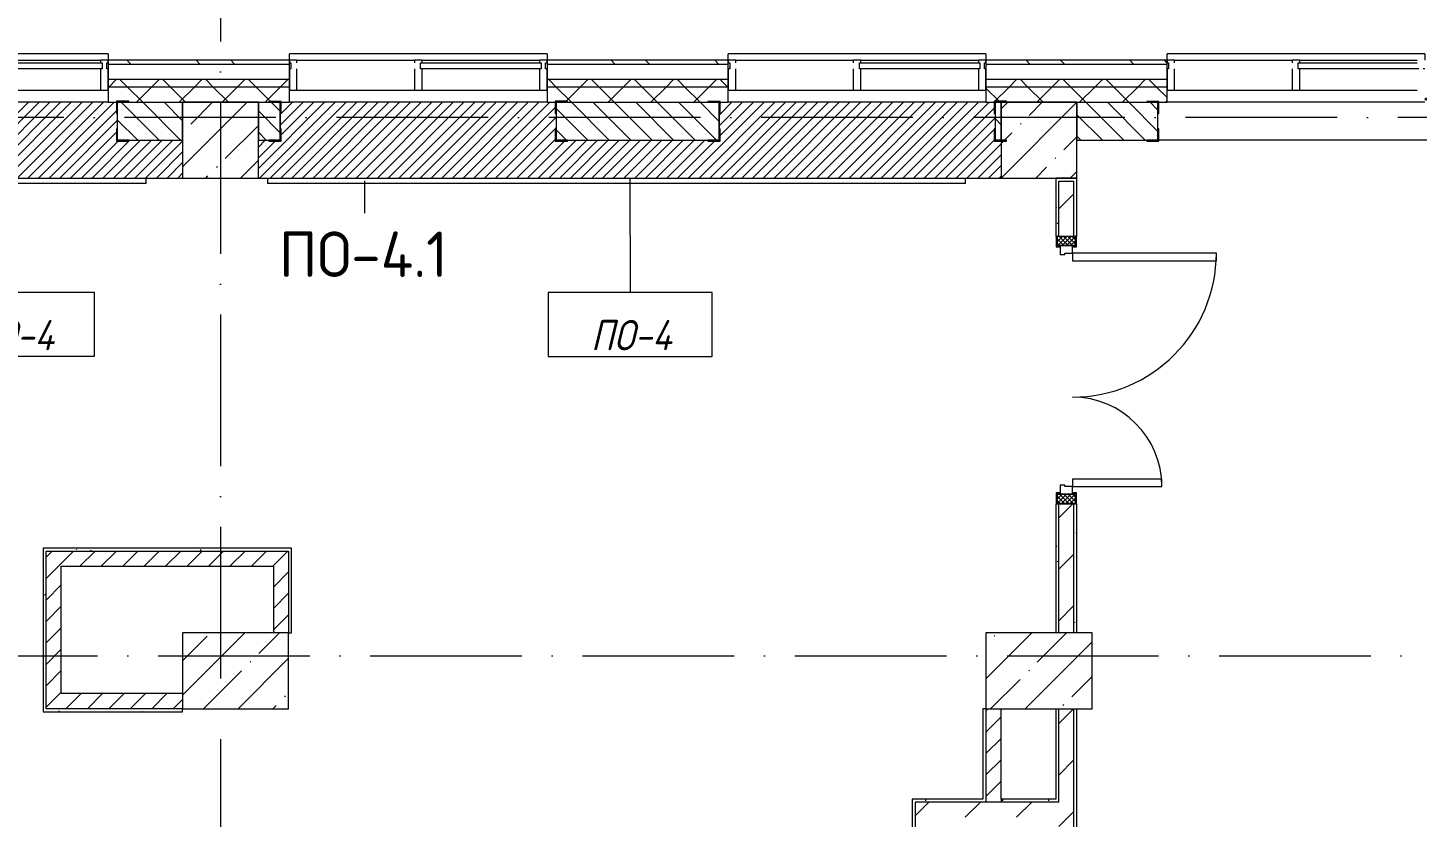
# Model space of a CAD drawing. Header units: millimetres. Extents: x -6467 to 106027, y -7090 to 195095.
# Drawn here: x 76588 to 85754, y 183580 to 188786 of the extents above; entities that cross this region are included whole.
import ezdxf

# ---------------------------------------------------------------- set-up
doc = ezdxf.new("R2010")
doc.units = ezdxf.units.MM
doc.linetypes.add('50_200_ШТРИХ_1Т_ш5_п1_п1_', pattern=[1400, 1000, -200, 0, -200])
for name, color, linetype, lineweight in [('A-DOOR', 7, 'Continuous', 9), ('A-DOOR-2', 7, 'Continuous', 5), ('A-DOOR-FRAM', 7, 'Continuous', 9), ('A-DOOR-FRAM-2', 7, 'Continuous', 5), ('A-FLOR', 7, 'Continuous', 9), ('A-FLOR-IDEN', 7, 'Continuous', 9), ('A-GLAZ', 7, 'Continuous', 5), ('A-GLAZ-CWMG', 7, 'Continuous', 9), ('A-GLAZ-CWMG-1', 7, 'Continuous', 20), ('A-WALL', 7, 'Continuous', 5), ('A-WALL-FNSH-1', 7, 'Continuous', 5), ('A-WALL-IDEN', 7, 'Continuous', 9), ('I-WALL', 7, 'Continuous', 5), ('S-COLS', 7, 'Continuous', 9), ('S-COLS-1', 7, 'Continuous', 5)]:
    doc.layers.add(name, color=color, linetype=linetype, lineweight=lineweight)
for name, color, linetype, lineweight, true_color in [('A-FLOR-PATT-1', 7, 'Continuous', 5, 0xd61c12), ('A-GENM-1', 7, 'Continuous', 9, 0xaaaaaa), ('A-GENM-2', 7, 'Continuous', 20, 0xaaaaaa), ('A-WALL-2', 7, 'Continuous', 5, 0xaaaaaa), ('I-WALL-1', 7, 'Continuous', 5, 0x787878), ('Оси-3', 7, '50_200_ШТРИХ_1Т_ш5_п1_п1_', 9, 0xaaaaaa)]:
    doc.layers.add(name, color=color, linetype=linetype, lineweight=lineweight, true_color=true_color)
doc.styles.add('GOST Common', font='', dxfattribs={"height": 300})
doc.styles.add('GOST Common_I', font='', dxfattribs={"width": 0.9, "height": 200})
doc.styles.get('GOST Common').set_extended_font_data('GOST Common')
doc.styles.get('GOST Common_I').set_extended_font_data('GOST Common', italic=True)
pattern_1 = [(45, (109.45, 102614.03), (-228.0985, 228.0985), []), (45, (337.55, 102614.03), (-228.0985, 228.0985), [403.225, -80.645, 6.706, -73.939])]
pattern_2 = [(45, (109.45, 102614.03), (-141.42136, 141.42136), []), (135, (109.45, 102614.03), (-141.42136, -141.42136), [])]
pattern_3 = [(0, (109.45, 102614.03), (406.4, 101.6), [6.706, -298.094, 6.706, -298.094, -1625.6]), (0, (109.45, 102614.03), (406.4, 101.6), [-609.6, 6.706, -602.894, 6.706, -298.094, -711.2]), (0, (109.45, 102614.03), (406.4, 101.6), [-1524, 6.706, -196.494, 6.706, -501.294]), (120, (261.85, 102664.83), (-291.18818, 301.15272), [6.706, -298.094, 6.706, -298.094, -1625.6]), (120, (261.85, 102664.83), (-291.18818, 301.15272), [-609.6, 6.706, -602.894, 6.706, -298.094, -711.2]), (120, (261.85, 102664.83), (-291.18818, 301.15272), [-1524, 6.706, -196.494, 6.706, -501.294]), (240, (312.65, 102868.03), (-115.21182, -402.75272), [6.706, -298.094, 6.706, -298.094, -1625.6]), (240, (312.65, 102868.03), (-115.21182, -402.75272), [-609.6, 6.706, -602.894, 6.706, -298.094, -711.2]), (240, (312.65, 102868.03), (-115.21182, -402.75272), [-1524, 6.706, -196.494, 6.706, -501.294])]
pattern_4 = [(45, (109.45, 102614.03), (-169.70563, 169.70563), [])]
pattern_5 = [(45, (109.45, 102614.03), (-70.71068, 70.71068), [])]

# ---------------------------------------------------------------- blocks, each defined once
blk = doc.blocks.new('110_Дверь_СКБ_2Ст_Наружная1 - СОШ_Д-07_1760_1440_х2400мм_Все учебные помещения_ читальные залы_EIW30-26087736-АИ_План этажа Радиаторы_3')
at = {"layer": 'A-DOOR-2'}
h = blk.add_hatch(dxfattribs=at)
h.set_pattern_fill('FP_132', color=256, style=0, pattern_type=2)
h.set_pattern_definition([(135, (1456.41, 134.685), (-14.14214, -14.14214), []), (225, (1456.41, 134.685), (14.14214, -14.14214), [])])
h.paths.add_polyline_path([(899.5, -60), (899.5, 60), (839.5, 60), (839.5, -60)])
at = {"layer": 'A-DOOR-FRAM-2'}
h = blk.add_hatch(dxfattribs=at)
h.set_pattern_fill('FP_133', color=256, style=0, pattern_type=2)
h.set_pattern_definition([(45, (-666.384, 134.685), (-14.1421, 14.1421), []), (135, (-666.384, 134.685), (-14.1421, -14.1421), [])])
h.paths.add_polyline_path([(-800.5, 60), (-860.5, 60), (-860.5, -60), (-800.5, -60)])
at = {"layer": 'A-DOOR'}
for p, q in [((-750.5, 990), (-750.5, 40)), ((-700.5, 990), (-750.5, 990)), ((-700.5, 40), (-700.5, 990)), ((789.5, 630), (739.5, 630)), ((739.5, 630), (739.5, 40)), ((789.5, 40), (789.5, 630)), ((-750.5, 40), (-700.5, 40)), ((739.5, 40), (789.5, 40))]:
    blk.add_line(p, q, dxfattribs=at)
at = {"layer": 'A-DOOR-2'}
for p, q in [((-792.5, 68), (-862.5, 68)), ((-862.5, 68), (-862.5, 60)), ((-862.5, 60), (-800.5, 60)), ((-800.5, 60), (-800.5, 40)), ((-800.5, 40), (-792.5, 40)), ((-792.5, 40), (-792.5, 68)), ((901.5, 68), (831.5, 68)), ((831.5, 68), (831.5, 40)), ((831.5, 40), (839.5, 40)), ((839.5, 40), (839.5, 60)), ((839.5, 60), (901.5, 60)), ((901.5, 60), (901.5, 68)), ((-862.5, -60), (-862.5, -68)), ((-800.5, -60), (-862.5, -60)), ((-862.5, -68), (-792.5, -68)), ((-792.5, -40), (-800.5, -40)), ((-800.5, -40), (-800.5, -60)), ((-792.5, -68), (-792.5, -40)), ((839.5, -40), (831.5, -40)), ((831.5, -40), (831.5, -68)), ((831.5, -68), (901.5, -68)), ((839.5, -60), (839.5, -40)), ((901.5, -60), (839.5, -60)), ((901.5, -68), (901.5, -60))]:
    blk.add_line(p, q, dxfattribs=at)
for centre, radius, start, end in [((-750.5, 40), 950, 0, 90), ((789.5, 40), 590, 90, 180)]:
    blk.add_arc(centre, radius, start, end, dxfattribs=at)
at = {"layer": 'A-DOOR-FRAM'}
for p, q in [((-800.5, 60), (-860.5, 60)), ((-860.5, 60), (-860.5, -60)), ((-800.5, -60), (-800.5, 60)), ((-750.5, 40), (-800.5, 40)), ((-800.5, 40), (-800.5, -40)), ((-750.5, -10), (-750.5, 40)), ((789.5, 40), (789.5, -10)), ((839.5, 40), (789.5, 40)), ((899.5, 60), (839.5, 60)), ((839.5, 60), (839.5, -60)), ((839.5, -40), (839.5, 40)), ((899.5, -60), (899.5, 60)), ((-860.5, -60), (-800.5, -60)), ((-800.5, -40), (-740.5, -40)), ((-740.5, -10), (-750.5, -10)), ((-740.5, -40), (-740.5, -10)), ((789.5, -10), (779.5, -10)), ((779.5, -10), (779.5, -40)), ((779.5, -40), (839.5, -40)), ((839.5, -60), (899.5, -60))]:
    blk.add_line(p, q, dxfattribs=at)
blk = doc.blocks.new('Прямоугольный импост - Импост структурный с накладкой - 180мм-22437111-АИ_План этажа Радиаторы_3')
at = {"layer": 'A-GLAZ-CWMG-1'}
for p, q in [((-50, 0), (-50, 17)), ((-50, 17), (0, 17)), ((0, 0), (-10, 0)), ((-10, 0), (-10, -40)), ((0, 17), (0, 0)), ((-50, -180), (-50, -40)), ((-10, -40), (0, -40)), ((0, -40), (0, -180)), ((0, -180), (-50, -180))]:
    blk.add_line(p, q, dxfattribs=at)
blk = doc.blocks.new('Прямоугольный импост - Импост структурный с накладкой - 180мм-22071093-АИ_План этажа Радиаторы_3')
at = {"layer": 'A-GLAZ-CWMG'}
for p, q in [((49825, 55111), (49050, 55111)), ((49825, 54931), (49050, 54931)), ((49825, 54914), (49050, 54914))]:
    blk.add_line(p, q, dxfattribs=at)
blk = doc.blocks.new('Прямоугольный импост - Импост структурный с накладкой - 180мм-V176-АИ_План этажа Радиаторы_3')
at = {"layer": 'A-GLAZ-CWMG'}
for p, q in [((6638, 55111), (5863, 55111)), ((6638, 54914), (5863, 54914))]:
    blk.add_line(p, q, dxfattribs=at)
blk = doc.blocks.new('Прямоугольный импост - Импост структурный с накладкой - 180мм-V179-АИ_План этажа Радиаторы_3')
at = {"layer": 'A-GLAZ-CWMG-1'}
for p, q in [((-25, 0), (-25, 17)), ((-25, 17), (25, 17)), ((-15, 0), (-25, 0)), ((-15, -40), (-15, 0)), ((25, 17), (25, 0)), ((-25, -180), (-25, -40)), ((-25, -40), (-15, -40)), ((25, -40), (25, -180)), ((25, -180), (-25, -180))]:
    blk.add_line(p, q, dxfattribs=at)
blk = doc.blocks.new('Прямоугольный импост - Импост структурный с накладкой - 180мм-22437157-АИ_План этажа Радиаторы_3')
at = {"layer": 'A-GLAZ-CWMG-1'}
for p, q in [((0, 17), (-50, 17)), ((-50, 17), (-50, 0)), ((-50, 0), (-40, 0)), ((-40, 0), (-40, -40)), ((-10, -40), (-10, 0)), ((-10, 0), (0, 0)), ((0, 0), (0, 17)), ((-40, -40), (-50, -40)), ((-50, -40), (-50, -180)), ((0, -40), (-10, -40)), ((0, -180), (0, -40)), ((-50, -180), (0, -180))]:
    blk.add_line(p, q, dxfattribs=at)
blk = doc.blocks.new('BSC_Колонна _Прямоугольная - 500х700-V304-АИ_План этажа Радиаторы_3')
at = {"layer": 'S-COLS-1'}
h = blk.add_hatch(dxfattribs=at)
h.set_pattern_fill('FP_238', color=256, style=0, pattern_type=2)
h.set_pattern_definition([(315, (-81930.7, 77849.65), (228.0985, 228.0985), []), (315, (-81930.7, 77621.55), (228.0985, 228.0985), [403.225, -80.645, 6.706, -73.939])])
h.paths.add_polyline_path([(-250, 350), (-250, -350), (250, -350), (250, 350)])
for p, q in [((250, 350), (-250, 350)), ((-250, 350), (-250, -350)), ((250, -350), (250, 350)), ((-250, -350), (250, -350))]:
    blk.add_line(p, q, dxfattribs=at)
blk = doc.blocks.new('BSC_Колонна _Прямоугольная - 500х700-V305-АИ_План этажа Радиаторы_3')
at = {"layer": 'S-COLS-1'}
h = blk.add_hatch(dxfattribs=at)
h.set_pattern_fill('FP_239', color=256, style=0, pattern_type=2)
h.set_pattern_definition([(315, (-81930.7, 83150), (228.0985, 228.0985), []), (315, (-81930.7, 82921.9), (228.0985, 228.0985), [403.225, -80.645, 6.706, -73.939])])
h.paths.add_polyline_path([(-250, 350), (-250, -350), (250, -350), (250, 350), (76.9, 350)])
for p, q in [((250, 350), (-250, 350)), ((-250, 350), (-250, -350)), ((250, -350), (250, 350)), ((-250, -350), (250, -350))]:
    blk.add_line(p, q, dxfattribs=at)
blk = doc.blocks.new('АР_Перемычка1 - АР_Перемычка-26087787-АИ_План этажа Радиаторы_3')
at = {"layer": 'A-GENM-1'}
blk.add_line((-350, -50), (-349, -50), dxfattribs=at)
blk = doc.blocks.new('Фахверк _газобетон торцы_592 - Фахверк _газобетон торцы_-25582701-АИ_План этажа Радиаторы_3')
at = {"layer": 'A-GENM-2'}
for p, q in [((89406, 156989.3), (89325, 156989.3)), ((89325, 156989.3), (89325, 156983.3)), ((89325, 156983.3), (89400, 156983.3)), ((89400, 156983.3), (89400, 156908.3)), ((89406, 156908.3), (89406, 156989.3)), ((89400, 156908.3), (89406, 156908.3)), ((89400, 156733.3), (89325, 156733.3)), ((89325, 156733.3), (89325, 156727.3)), ((89406, 156808.3), (89400, 156808.3)), ((89400, 156808.3), (89400, 156733.3)), ((89406, 156727.3), (89406, 156808.3)), ((89325, 156727.3), (89406, 156727.3))]:
    blk.add_line(p, q, dxfattribs=at)
blk = doc.blocks.new('Фахверк _газобетон торцы_593 - Фахверк _газобетон торцы_-25582721-АИ_План этажа Радиаторы_3')
at = {"layer": 'A-GENM-2'}
for p, q in [((89406, 11134.7), (89325, 11134.7)), ((89325, 11134.7), (89325, 11128.7)), ((89325, 11128.7), (89400, 11128.7)), ((89400, 11128.7), (89400, 11053.7)), ((89406, 11053.7), (89406, 11134.7)), ((89400, 11053.7), (89406, 11053.7)), ((89400, 10953.7), (89400, 10878.7)), ((89406, 10953.7), (89400, 10953.7)), ((89406, 10872.7), (89406, 10953.7)), ((89400, 10878.7), (89325, 10878.7)), ((89325, 10878.7), (89325, 10872.7)), ((89325, 10872.7), (89406, 10872.7))]:
    blk.add_line(p, q, dxfattribs=at)
blk = doc.blocks.new('Фахверк _газобетон торцы_594 - Фахверк _газобетон торцы_-25582741-АИ_План этажа Радиаторы_3')
at = {"layer": 'A-GENM-2'}
for p, q in [((89406, 156989.3), (89325, 156989.3)), ((89325, 156989.3), (89325, 156983.3)), ((89325, 156983.3), (89400, 156983.3)), ((89400, 156983.3), (89400, 156908.3)), ((89406, 156908.3), (89406, 156989.3)), ((89400, 156908.3), (89406, 156908.3)), ((89400, 156733.3), (89325, 156733.3)), ((89325, 156733.3), (89325, 156727.3)), ((89406, 156808.3), (89400, 156808.3)), ((89400, 156808.3), (89400, 156733.3)), ((89406, 156727.3), (89406, 156808.3)), ((89325, 156727.3), (89406, 156727.3))]:
    blk.add_line(p, q, dxfattribs=at)
blk = doc.blocks.new('Фахверк _газобетон торцы_595 - Фахверк _газобетон торцы_-25582761-АИ_План этажа Радиаторы_3')
at = {"layer": 'A-GENM-2'}
for p, q in [((89406, 11134.7), (89325, 11134.7)), ((89325, 11134.7), (89325, 11128.7)), ((89325, 11128.7), (89400, 11128.7)), ((89400, 11128.7), (89400, 11053.7)), ((89406, 11053.7), (89406, 11134.7)), ((89400, 11053.7), (89406, 11053.7)), ((89400, 10953.7), (89400, 10878.7)), ((89406, 10953.7), (89400, 10953.7)), ((89406, 10872.7), (89406, 10953.7)), ((89400, 10878.7), (89325, 10878.7)), ((89325, 10878.7), (89325, 10872.7)), ((89325, 10872.7), (89406, 10872.7))]:
    blk.add_line(p, q, dxfattribs=at)
blk = doc.blocks.new('Фахверк _газобетон торцы_597 - Фахверк _газобетон торцы_-25582801-АИ_План этажа Радиаторы_3')
at = {"layer": 'A-GENM-2'}
for p, q in [((89406, 11134.7), (89325, 11134.7)), ((89325, 11134.7), (89325, 11128.7)), ((89325, 11128.7), (89400, 11128.7)), ((89400, 11128.7), (89400, 11053.7)), ((89406, 11053.7), (89406, 11134.7)), ((89400, 11053.7), (89406, 11053.7)), ((89400, 10953.7), (89400, 10878.7)), ((89406, 10953.7), (89400, 10953.7)), ((89406, 10872.7), (89406, 10953.7)), ((89400, 10878.7), (89325, 10878.7)), ((89325, 10878.7), (89325, 10872.7)), ((89325, 10872.7), (89406, 10872.7))]:
    blk.add_line(p, q, dxfattribs=at)
blk = doc.blocks.new('Фахверк _газобетон торцы_598 - Фахверк _газобетон торцы_-25582821-АИ_План этажа Радиаторы_3')
at = {"layer": 'A-GENM-2'}
for p, q in [((89406, 156989.3), (89325, 156989.3)), ((89325, 156989.3), (89325, 156983.3)), ((89325, 156983.3), (89400, 156983.3)), ((89400, 156983.3), (89400, 156908.3)), ((89406, 156908.3), (89406, 156989.3)), ((89400, 156908.3), (89406, 156908.3)), ((89400, 156733.3), (89325, 156733.3)), ((89325, 156733.3), (89325, 156727.3)), ((89406, 156808.3), (89400, 156808.3)), ((89400, 156808.3), (89400, 156733.3)), ((89406, 156727.3), (89406, 156808.3)), ((89325, 156727.3), (89406, 156727.3))]:
    blk.add_line(p, q, dxfattribs=at)
blk = doc.blocks.new('Отлив_СКБ - Отлив витража-V317-АИ_План этажа Радиаторы_3')
at = {"layer": 'A-GLAZ'}
for p, q in [((0, 57), (0, 100)), ((1700, 100), (0, 100)), ((1700, 100), (1700, 57)), ((0, 2), (10, 2)), ((865, 2), (1660, 2)), ((1690, 2), (1700, 2)), ((1650, 0), (875, 0))]:
    blk.add_line(p, q, dxfattribs=at)
blk = doc.blocks.new('AAR_СКБ_Марка_Перекрытия_1 мм - Марка пола-27961726-АИ_План этажа Радиаторы_3')
at = {"layer": 'A-FLOR-IDEN'}
for p, q in [((2.723, 2.101), (-2.69, 2.101)), ((-2.69, 2.101), (-2.69, 0)), ((2.723, 0), (2.723, 2.101)), ((-2.69, 0), (2.723, 0))]:
    blk.add_line(p, q, dxfattribs=at)

msp = doc.modelspace()

# ---------------------------------------------------------------- hatches: boundary and pattern name
at = {"layer": 'A-FLOR-PATT-1'}
h = msp.add_hatch(dxfattribs=at)
h.set_pattern_fill('FP_342', color=256, style=0, pattern_type=2)
h.set_pattern_definition([(45, (76484.45, 188044.9), (-35.3553, 35.3553), [])])
h.paths.add_polyline_path([(77609.4, 187795.1), (77609.4, 188044.7), (77254.4, 188044.7), (77254.4, 188039.1), (77173.4, 188039.1), (77173.4, 188120.1), (77179.1, 188120.1), (77179.1, 188220.1), (77173.4, 188220.1), (77173.4, 188294.7), (75359.4, 188294.7), (75359.4, 187795.1), (77313, 187795.1)])
h = msp.add_hatch(dxfattribs=at)
h.set_pattern_fill('FP_343', color=256, style=0, pattern_type=2)
h.set_pattern_definition([(45, (80559.45, 188044.9), (-35.3553, 35.3553), [])])
h.paths.add_polyline_path([(83009.4, 187794.7), (83009.4, 188039.1), (82963.4, 188039.1), (82963.4, 188120.1), (82969.1, 188120.1), (82969.1, 188220.1), (82963.4, 188220.1), (82963.4, 188294.7), (81155.4, 188294.7), (81155.4, 188220.1), (81149.4, 188220.1), (81149.4, 188120.1), (81155.4, 188120.1), (81155.4, 188039.1), (81074.4, 188039.1), (81074.4, 188044.7), (80149.4, 188044.7), (80149.4, 188039.1), (80068.4, 188039.1), (80068.4, 188120.1), (80074.1, 188120.1), (80074.1, 188220.1), (80068.4, 188220.1), (80068.4, 188294.7), (78260.4, 188294.7), (78260.4, 188220.1), (78254.4, 188220.1), (78254.4, 188120.1), (78260.4, 188120.1), (78260.4, 188039.1), (78179.4, 188039.1), (78179.4, 188044.7), (78109.4, 188044.7), (78109.4, 187794.7), (82689, 187794.7)])
at = {"layer": 'A-WALL'}
h = msp.add_hatch(dxfattribs=at)
h.set_pattern_fill('FP_122', color=256, style=0, pattern_type=2)
h.set_pattern_definition(pattern_2)
h.paths.add_polyline_path([(101459.4, 188394.7), (101509.4, 188394.7), (101509.4, 188444.7), (94733.4, 188444.7), (94733.4, 188394.7), (100471.2, 188394.7)])
h.paths.add_polyline_path([(92200.4, 188394.7), (93883.4, 188394.7), (93883.4, 188444.7), (91594.1, 188444.7), (91594.1, 188394.7)])
h.paths.add_polyline_path([(89894.1, 188394.7), (89894.1, 188444.7), (88699.1, 188444.7), (88699.1, 188394.7), (89719.2, 188394.7)])
h.paths.add_polyline_path([(85804.1, 188394.7), (86999.1, 188394.7), (86999.1, 188444.7), (85804.1, 188444.7)])
h.paths.add_polyline_path([(83929.7, 188394.7), (84104.1, 188394.7), (84104.1, 188444.7), (82909.1, 188444.7), (82909.1, 188394.7), (83102.6, 188394.7)])
h.paths.add_polyline_path([(78314.1, 188394.7), (78314.1, 188444.7), (77119.1, 188444.7), (77119.1, 188394.7), (78140.1, 188394.7)])
h.paths.add_polyline_path([(80621.3, 188394.7), (81209.1, 188394.7), (81209.1, 188444.7), (80014.1, 188444.7), (80014.1, 188394.7)])
h.paths.add_polyline_path([(75419.1, 188394.7), (75419.1, 188444.7), (71709.4, 188444.7), (71709.4, 188394.7), (74831.8, 188394.7)])
h.paths.add_polyline_path([(69869.3, 188394.7), (70009.4, 188394.7), (70009.4, 188444.7), (68709.4, 188444.7), (68709.4, 188394.7), (69042.2, 188394.7)])
h.paths.add_polyline_path([(65709.4, 188394.7), (67009.4, 188394.7), (67009.4, 188444.7), (65709.4, 188444.7)])
h.paths.add_polyline_path([(64009.4, 188394.7), (64009.4, 188444.7), (62709.4, 188444.7), (62709.4, 188394.7), (63252.7, 188394.7)])
h.paths.add_polyline_path([(61009.4, 188394.7), (61009.4, 188444.7), (59709.4, 188444.7), (59709.4, 188394.7), (60771.5, 188394.7)])
h.paths.add_polyline_path([(56709.4, 188394.7), (58009.4, 188394.7), (58009.4, 188444.7), (56709.4, 188444.7)])
h.paths.add_polyline_path([(55009.4, 188394.7), (55009.4, 188444.7), (53709.4, 188444.7), (53709.4, 188394.7), (54154.8, 188394.7)])
h.paths.add_polyline_path([(50846.5, 188394.7), (52009.4, 188394.7), (52009.4, 188444.7), (50209.4, 188444.7), (50209.4, 188394.7), (50309.4, 188394.7)])
h = msp.add_hatch(dxfattribs=at)
h.set_pattern_fill('FP_122', color=256, style=0, pattern_type=2)
h.set_pattern_definition(pattern_2)
h.paths.add_polyline_path([(101359.4, 188294.7), (101459.4, 188294.7), (101459.4, 188394.7), (94733.4, 188394.7), (94733.4, 188294.7), (100471.2, 188294.7)])
h.paths.add_polyline_path([(93609.4, 188294.7), (93883.4, 188294.7), (93883.4, 188394.7), (91594.1, 188394.7), (91594.1, 188294.7), (93109.4, 188294.7)])
h.paths.add_polyline_path([(89894.1, 188294.7), (89894.1, 188394.7), (88699.1, 188394.7), (88699.1, 188294.7), (89719.2, 188294.7)])
h.paths.add_polyline_path([(85804.1, 188294.7), (86999.1, 188294.7), (86999.1, 188394.7), (85804.1, 188394.7)])
h.paths.add_polyline_path([(84104.1, 188294.7), (84104.1, 188394.7), (82909.1, 188394.7), (82909.1, 188294.7), (83929.7, 188294.7)])
h.paths.add_polyline_path([(81209.1, 188294.7), (81209.1, 188394.7), (80014.1, 188394.7), (80014.1, 188294.7), (80621.3, 188294.7)])
h.paths.add_polyline_path([(78314.1, 188294.7), (78314.1, 188394.7), (77119.1, 188394.7), (77119.1, 188294.7), (78140.1, 188294.7)])
h.paths.add_polyline_path([(75419.1, 188294.7), (75419.1, 188394.7), (71709.4, 188394.7), (71709.4, 188294.7), (74831.8, 188294.7)])
h.paths.add_polyline_path([(68709.4, 188294.7), (70009.4, 188294.7), (70009.4, 188394.7), (68709.4, 188394.7)])
h.paths.add_polyline_path([(65733.9, 188294.7), (67009.4, 188294.7), (67009.4, 188394.7), (65709.4, 188394.7), (65709.4, 188294.7)])
h.paths.add_polyline_path([(64009.4, 188294.7), (64009.4, 188394.7), (62709.4, 188394.7), (62709.4, 188294.7), (63252.7, 188294.7)])
h.paths.add_polyline_path([(59709.4, 188294.7), (61009.4, 188294.7), (61009.4, 188394.7), (59709.4, 188394.7)])
h.paths.add_polyline_path([(58009.4, 188294.7), (58009.4, 188394.7), (56709.4, 188394.7), (56709.4, 188294.7), (57463.1, 188294.7)])
h.paths.add_polyline_path([(55009.4, 188294.7), (55009.4, 188394.7), (53709.4, 188394.7), (53709.4, 188294.7), (54154.8, 188294.7)])
h.paths.add_polyline_path([(51109.4, 188294.7), (52009.4, 188294.7), (52009.4, 188394.7), (50309.4, 188394.7), (50309.4, 188295.1), (51109.4, 188295.1)])
at = {"layer": 'A-WALL-2'}
h = msp.add_hatch(dxfattribs=at)
h.set_pattern_fill('FP_121', color=256, style=0, pattern_type=2)
h.set_pattern_definition([(135, (109.45, 102614.03), (-342.1478, -342.1478), []), (135, (337.55, 102614.03), (-342.1478, -342.1478), [])])
h.paths.add_polyline_path([(101609.4, 188544.7), (101636.4, 188544.7), (101636.4, 188571.7), (94733.4, 188571.7), (94733.4, 188544.7), (100471.2, 188544.7)])
h.paths.add_polyline_path([(89894.1, 188544.7), (89894.1, 188571.7), (88699.1, 188571.7), (88699.1, 188544.7), (89719.2, 188544.7)])
h.paths.add_polyline_path([(91594.1, 188544.7), (93883.4, 188544.7), (93883.4, 188571.7), (91594.1, 188571.7)])
h.paths.add_polyline_path([(86410.9, 188544.7), (86999.1, 188544.7), (86999.1, 188571.7), (85804.1, 188571.7), (85804.1, 188544.7)])
h.paths.add_polyline_path([(80014.1, 188544.7), (81209.1, 188544.7), (81209.1, 188571.7), (80014.1, 188571.7)])
h.paths.add_polyline_path([(84104.1, 188544.7), (84104.1, 188571.7), (82909.1, 188571.7), (82909.1, 188544.7), (83929.7, 188544.7)])
h.paths.add_polyline_path([(78314.1, 188544.7), (78314.1, 188571.7), (77119.1, 188571.7), (77119.1, 188544.7), (78140.1, 188544.7)])
h.paths.add_polyline_path([(75419.1, 188544.7), (75419.1, 188571.7), (71709.4, 188571.7), (71709.4, 188544.7), (74831.8, 188544.7)])
h.paths.add_polyline_path([(69869.3, 188544.7), (70009.4, 188544.7), (70009.4, 188571.7), (68709.4, 188571.7), (68709.4, 188544.7), (69042.2, 188544.7)])
h.paths.add_polyline_path([(64009.4, 188544.7), (64009.4, 188571.7), (62709.4, 188571.7), (62709.4, 188544.7), (63252.7, 188544.7)])
h.paths.add_polyline_path([(65733.9, 188544.7), (67009.4, 188544.7), (67009.4, 188571.7), (65709.4, 188571.7), (65709.4, 188544.7)])
h.paths.add_polyline_path([(60771.5, 188544.7), (61009.4, 188544.7), (61009.4, 188571.7), (59709.4, 188571.7), (59709.4, 188544.7)])
h.paths.add_polyline_path([(56709.4, 188544.7), (58009.4, 188544.7), (58009.4, 188571.7), (56709.4, 188571.7)])
h.paths.add_polyline_path([(54154.8, 188544.7), (55009.4, 188544.7), (55009.4, 188571.7), (53709.4, 188571.7), (53709.4, 188544.7)])
h.paths.add_polyline_path([(50059.4, 188544.7), (52009.4, 188544.7), (52009.4, 188571.7), (50059.4, 188571.7)])
at = {"layer": 'I-WALL'}
h = msp.add_hatch(dxfattribs=at)
h.set_pattern_fill('FP_2', color=256, style=0, pattern_type=2)
h.set_pattern_definition([(135, (109.45, 102614.03), (-70.71068, -70.71068), [])])
h.paths.add_polyline_path([(93109.4, 188044.7), (93109.4, 188294.7), (91654.1, 188294.7), (91654.1, 188044.7), (92200.4, 188044.7)])
h.paths.add_polyline_path([(88859.4, 188044.7), (88859.4, 188294.7), (88759.1, 188294.7), (88759.1, 188044.7)])
h.paths.add_polyline_path([(89359.4, 188044.7), (89834.1, 188044.7), (89834.1, 188294.7), (89359.4, 188294.7)])
h.paths.add_polyline_path([(86939.1, 188044.7), (86939.1, 188294.7), (85864.1, 188294.7), (85864.1, 188044.7), (86410.9, 188044.7)])
h.paths.add_polyline_path([(84044.1, 188044.7), (84044.1, 188294.7), (83509.4, 188294.7), (83509.4, 188044.7), (83929.7, 188044.7)])
h.paths.add_polyline_path([(81149.1, 188044.7), (81149.1, 188294.7), (80074.1, 188294.7), (80074.1, 188044.7), (80621.3, 188044.7)])
h.paths.add_polyline_path([(83009.4, 188044.7), (83009.4, 188294.7), (82969.1, 188294.7), (82969.1, 188044.7)])
h.paths.add_polyline_path([(77179.1, 188044.7), (77609.4, 188044.7), (77609.4, 188294.7), (77179.1, 188294.7), (77179.1, 188137.3)])
h.paths.add_polyline_path([(78109.4, 188044.7), (78254.1, 188044.7), (78254.1, 188294.7), (78109.4, 188294.7)])
h = msp.add_hatch(dxfattribs=at)
h.set_pattern_fill('FP_4', color=256, style=0, pattern_type=2)
h.set_pattern_definition(pattern_4)
h.paths.add_polyline_path([(83389.4, 178474.7), (83489.4, 178474.7), (83489.4, 180294.7), (83389.4, 180294.7), (83389.4, 178996.6)])
h.paths.add_polyline_path([(83389.4, 180794.7), (83489.4, 180794.7), (83489.4, 184294.7), (83389.4, 184294.7), (83389.4, 181504.7)])
h.paths.add_polyline_path([(83448.3, 184794.7), (83489.4, 184794.7), (83489.4, 185645.1), (83389.4, 185645.1), (83389.4, 184794.7), (83446.2, 184794.7)])
h.paths.add_polyline_path([(83489.4, 187410.1), (83489.4, 187774.7), (83389.4, 187774.7), (83389.4, 187410.1)])
h = msp.add_hatch(dxfattribs=at)
h.set_pattern_fill('FP_5', color=256, style=0, pattern_type=2)
h.set_pattern_definition(pattern_5)
h.paths.add_polyline_path([(76809.1, 184394.7), (76809.1, 185334.7), (76709.1, 185334.7), (76709.1, 184394.7)])
h = msp.add_hatch(dxfattribs=at)
h.set_pattern_fill('FP_5', color=256, style=0, pattern_type=2)
h.set_pattern_definition(pattern_5)
h.paths.add_polyline_path([(78209.1, 185234.7), (78309.1, 185234.7), (78309.1, 185334.7), (76809.1, 185334.7), (76809.1, 185234.7)])
h = msp.add_hatch(dxfattribs=at)
h.set_pattern_fill('FP_5', color=256, style=0, pattern_type=2)
h.set_pattern_definition(pattern_5)
h.paths.add_polyline_path([(78309.1, 184794.7), (78309.1, 185234.7), (78209.1, 185234.7), (78209.1, 184794.7)])
h = msp.add_hatch(dxfattribs=at)
h.set_pattern_fill('FP_5', color=256, style=0, pattern_type=2)
h.set_pattern_definition(pattern_5)
h.paths.add_polyline_path([(77609.1, 184294.7), (77609.1, 184394.7), (76709.1, 184394.7), (76709.1, 184294.7)])
h = msp.add_hatch(dxfattribs=at)
h.set_pattern_fill('FP_5', color=256, style=0, pattern_type=2)
h.set_pattern_definition(pattern_5)
h.paths.add_polyline_path([(83009.4, 183679.7), (83009.4, 184294.7), (82909.4, 184294.7), (82909.4, 183679.7)])
h = msp.add_hatch(dxfattribs=at)
h.set_pattern_fill('FP_4', color=256, style=0, pattern_type=2)
h.set_pattern_definition(pattern_4)
h.paths.add_polyline_path([(83369.4, 183579.7), (83389.4, 183579.7), (83389.4, 183679.7), (82442.3, 183679.7), (82442.3, 183579.7), (82542.3, 183579.7)])
h = msp.add_hatch(dxfattribs=at)
h.set_pattern_fill('FP_4', color=256, style=0, pattern_type=2)
h.set_pattern_definition(pattern_4)
h.paths.add_polyline_path([(82542.3, 182224.7), (82542.3, 183579.7), (82442.3, 183579.7), (82442.3, 182224.7)])
at = {"layer": 'I-WALL-1'}
h = msp.add_hatch(dxfattribs=at)
h.set_pattern_fill('FP_3', color=256, style=0, pattern_type=2)
h.set_pattern_definition(pattern_3)
h.paths.add_polyline_path([(83489.4, 178454.7), (83489.4, 178474.7), (83389.4, 178474.7), (83389.4, 180294.7), (83369.4, 180294.7), (83369.4, 178454.7), (83389.4, 178454.7)])
h.paths.add_polyline_path([(83389.4, 180794.7), (83389.4, 181504.7), (83369.4, 181504.7), (83369.4, 180794.7)])
h.paths.add_polyline_path([(83369.4, 181824.7), (83389.4, 182124.7), (83369.4, 182124.7), (83369.4, 182104.7)])
h.paths.add_polyline_path([(83369.4, 182224.7), (83389.4, 182224.7), (83389.4, 183579.7), (83369.4, 183579.7), (83369.4, 183215.4)])
h.paths.add_polyline_path([(83389.4, 183679.7), (83389.4, 184294.7), (83369.4, 184294.7), (83369.4, 183679.7)])
h.paths.add_polyline_path([(83389.4, 184794.7), (83389.4, 185645.1), (83369.4, 185645.1), (83369.4, 184794.7), (83380.7, 184794.7)])
h.paths.add_polyline_path([(83369.4, 187410.1), (83389.4, 187412.1), (83389.4, 187774.7), (83489.4, 187774.7), (83489.4, 187794.7), (83369.4, 187794.7), (83369.4, 187434.1)])
h = msp.add_hatch(dxfattribs=at)
h.set_pattern_fill('FP_3', color=256, style=0, pattern_type=2)
h.set_pattern_definition(pattern_3)
h.paths.add_polyline_path([(83489.4, 178454.7), (83509.4, 178454.7), (83509.4, 180294.7), (83489.4, 180294.7), (83489.4, 178474.7)])
h.paths.add_polyline_path([(83509.4, 180794.7), (83509.4, 184294.7), (83489.4, 184294.7), (83489.4, 180794.7)])
h.paths.add_polyline_path([(83489.4, 184794.7), (83509.4, 184794.7), (83509.4, 185645.1), (83489.4, 185645.1), (83489.4, 185324.7)])
h.paths.add_polyline_path([(83507.4, 187410.1), (83509.4, 187410.1), (83509.4, 187794.7), (83489.4, 187794.7), (83489.4, 187410.1), (83507.4, 187412.1)])
h = msp.add_hatch(dxfattribs=at)
h.set_pattern_fill('FP_3', color=256, style=0, pattern_type=2)
h.set_pattern_definition(pattern_3)
h.paths.add_polyline_path([(76689.1, 184294.7), (76709.1, 184294.7), (76709.1, 185354.7), (76689.1, 185354.7), (76689.1, 184394.7)])
h = msp.add_hatch(dxfattribs=at)
h.set_pattern_fill('FP_3', color=256, style=0, pattern_type=2)
h.set_pattern_definition(pattern_3)
h.paths.add_polyline_path([(76709.1, 185334.7), (78329.1, 185334.7), (78329.1, 185354.7), (76709.1, 185354.7)])
h = msp.add_hatch(dxfattribs=at)
h.set_pattern_fill('FP_3', color=256, style=0, pattern_type=2)
h.set_pattern_definition(pattern_3)
h.paths.add_polyline_path([(78329.1, 184794.7), (78329.1, 185334.7), (78309.1, 185334.7), (78309.1, 184794.7)])
h = msp.add_hatch(dxfattribs=at)
h.set_pattern_fill('FP_3', color=256, style=0, pattern_type=2)
h.set_pattern_definition(pattern_3)
h.paths.add_polyline_path([(77609.1, 184274.7), (77609.1, 184294.7), (76689.1, 184294.7), (76689.1, 184274.7)])
h = msp.add_hatch(dxfattribs=at)
h.set_pattern_fill('FP_3', color=256, style=0, pattern_type=2)
h.set_pattern_definition(pattern_3)
h.paths.add_polyline_path([(82909.4, 183699.7), (82909.4, 184294.7), (82889.4, 184294.7), (82889.4, 183699.7)])
h = msp.add_hatch(dxfattribs=at)
h.set_pattern_fill('FP_3', color=256, style=0, pattern_type=2)
h.set_pattern_definition(pattern_3)
h.paths.add_polyline_path([(83369.4, 183679.7), (83369.4, 183699.7), (83009.4, 183699.7), (83009.4, 183679.7)])
h.paths.add_polyline_path([(82422.3, 183679.7), (82909.4, 183679.7), (82909.4, 183699.7), (82422.3, 183699.7)])
h = msp.add_hatch(dxfattribs=at)
h.set_pattern_fill('FP_3', color=256, style=0, pattern_type=2)
h.set_pattern_definition(pattern_3)
h.paths.add_polyline_path([(82422.3, 182124.7), (82442.3, 182124.7), (82442.3, 183679.7), (82422.3, 183679.7), (82422.3, 182224.7)])
at = {"layer": 'S-COLS-1'}
h = msp.add_hatch(dxfattribs=at)
h.set_pattern_fill('FP_1', color=256, style=0, pattern_type=2)
h.set_pattern_definition(pattern_1)
h.paths.add_polyline_path([(78109.4, 187794.7), (78109.4, 188294.7), (77609.4, 188294.7), (77609.4, 187794.7)])
h = msp.add_hatch(dxfattribs=at)
h.set_pattern_fill('FP_1', color=256, style=0, pattern_type=2)
h.set_pattern_definition(pattern_1)
h.paths.add_polyline_path([(83509.4, 187794.7), (83509.4, 188294.7), (83009.4, 188294.7), (83009.4, 187794.7), (83102.6, 187794.7)])

# ---------------------------------------------------------------- linework, layer by layer
at = {"layer": 'A-FLOR'}
for p, q in [((77119.1, 188294.7), (75419.1, 188294.7)), ((80014.1, 188295.1), (78314.1, 188295.1)), ((82909.1, 188295.1), (81209.1, 188295.1)), ((78254.4, 188220.1), (78254.4, 188120.1)), ((81149.4, 188220.1), (81149.4, 188120.1)), ((75359.4, 187795.1), (77609.4, 187795.1)), ((78109.4, 187794.7), (83009.4, 187794.7))]:
    msp.add_line(p, q, dxfattribs=at)
at = {"layer": 'A-FLOR-IDEN'}
msp.add_line((80559.4, 187794.7), (80562.8, 187039.2), dxfattribs=at)
at = {"layer": 'A-WALL'}
for p, q in [((78314.1, 188544.7), (77119.1, 188544.7)), ((81209.1, 188544.7), (80014.1, 188544.7)), ((84104.1, 188544.7), (82909.1, 188544.7)), ((78314.1, 188444.7), (77119.1, 188444.7)), ((78314.1, 188394.7), (77119.1, 188394.7)), ((81209.1, 188444.7), (80014.1, 188444.7)), ((81209.1, 188394.7), (80014.1, 188394.7)), ((84104.1, 188444.7), (82909.1, 188444.7)), ((84104.1, 188394.7), (82909.1, 188394.7)), ((77179.1, 188294.7), (77179.1, 188044.7)), ((77609.4, 188044.7), (77609.4, 188294.7)), ((78109.4, 188294.7), (78109.4, 188044.7)), ((78254.1, 188044.7), (78254.1, 188294.7)), ((80074.1, 188294.7), (80074.1, 188044.7)), ((81149.1, 188044.7), (81149.1, 188294.7)), ((82969.1, 188294.7), (82969.1, 188044.7)), ((83009.4, 188044.7), (83009.4, 188294.7)), ((83509.4, 188294.7), (83509.4, 188044.7)), ((84044.1, 188044.7), (84044.1, 188294.7)), ((85804.1, 188294.7), (84104.1, 188294.7)), ((77179.1, 188044.7), (77609.4, 188044.7)), ((78109.4, 188044.7), (78254.1, 188044.7)), ((80074.1, 188044.7), (81149.1, 188044.7)), ((82969.1, 188044.7), (83009.4, 188044.7)), ((83509.4, 188044.7), (84044.1, 188044.7)), ((85858.4, 188044.7), (84050.4, 188044.7)), ((77369.4, 187760.1), (75419.4, 187760.1)), ((77369.4, 187760.1), (77369.4, 187795.1)), ((78169.4, 187794.7), (78169.4, 187759.7)), ((82774.4, 187759.7), (78169.4, 187759.7)), ((82774.4, 187759.7), (82774.4, 187794.7)), ((83389.4, 187410.1), (83389.4, 187774.7)), ((83389.4, 187774.7), (83489.4, 187774.7)), ((83489.4, 187410.1), (83489.4, 187774.7)), ((83389.4, 184794.7), (83389.4, 185645.1)), ((83489.4, 184794.7), (83489.4, 185645.1)), ((76709.1, 185334.7), (78309.1, 185334.7)), ((76709.1, 184294.7), (76709.1, 185334.7)), ((78309.1, 185334.7), (78309.1, 184794.7)), ((77609.1, 184294.7), (76709.1, 184294.7)), ((82909.4, 184294.7), (82909.4, 183679.7)), ((83389.4, 183679.7), (83389.4, 184294.7)), ((83489.4, 180794.7), (83489.4, 184294.7)), ((83389.4, 183679.7), (82442.3, 183679.7)), ((82442.3, 183679.7), (82442.3, 182124.7)), ((83009.4, 183699.7), (83009.4, 183679.7))]:
    msp.add_line(p, q, dxfattribs=at)
at = {"layer": 'A-WALL-FNSH-1'}
for p, q in [((78314.1, 188571.7), (77119.1, 188571.7)), ((77119.1, 188571.7), (77119.1, 188294.7)), ((78314.1, 188294.7), (78314.1, 188571.7)), ((81209.1, 188571.7), (80014.1, 188571.7)), ((80014.1, 188571.7), (80014.1, 188294.7)), ((81209.1, 188294.7), (81209.1, 188571.7)), ((84104.1, 188571.7), (82909.1, 188571.7)), ((82909.1, 188571.7), (82909.1, 188294.7)), ((84104.1, 188294.7), (84104.1, 188571.7)), ((77119.1, 188294.7), (78314.1, 188294.7)), ((80014.1, 188294.7), (81209.1, 188294.7)), ((82909.1, 188294.7), (84104.1, 188294.7)), ((83369.4, 187794.7), (83369.4, 187410.1)), ((83509.4, 187794.7), (83369.4, 187794.7)), ((83509.4, 187410.1), (83509.4, 187794.7)), ((83369.4, 185645.1), (83369.4, 184794.7)), ((83509.4, 185645.1), (83369.4, 185645.1)), ((83509.4, 184794.7), (83509.4, 185645.1)), ((78329.1, 185354.7), (76689.1, 185354.7)), ((76689.1, 185354.7), (76689.1, 184274.7)), ((78329.1, 184794.7), (78329.1, 185354.7)), ((76809.1, 185234.7), (78209.1, 185234.7)), ((76809.1, 184394.7), (76809.1, 185234.7)), ((78209.1, 185234.7), (78209.1, 184794.7)), ((78309.1, 184794.7), (78329.1, 184794.7)), ((77609.1, 184394.7), (76809.1, 184394.7)), ((76689.1, 184274.7), (77609.1, 184274.7)), ((77609.1, 184274.7), (77609.1, 184294.7)), ((82909.4, 184294.7), (82889.4, 184294.7)), ((82889.4, 184294.7), (82889.4, 183699.7)), ((83009.4, 183699.7), (83009.4, 184294.7)), ((83369.4, 184294.7), (83369.4, 183699.7)), ((83509.4, 180794.7), (83509.4, 184294.7)), ((82889.4, 183699.7), (82422.3, 183699.7)), ((82422.3, 183699.7), (82422.3, 182104.7)), ((83369.4, 183699.7), (83009.4, 183699.7))]:
    msp.add_line(p, q, dxfattribs=at)
at = {"layer": 'A-WALL-IDEN'}
msp.add_line((78809.3, 187777.2), (78809.3, 187563.1), dxfattribs=at)
at = {"layer": 'S-COLS'}
for p, q in [((77609.4, 188294.7), (77609.4, 188044.7)), ((78109.4, 188044.7), (78109.4, 188294.7)), ((83009.4, 188294.7), (83009.4, 188044.7)), ((83509.4, 188044.7), (83509.4, 188294.7))]:
    msp.add_line(p, q, dxfattribs=at)
at = {"layer": 'S-COLS-1'}
for p, q in [((78109.4, 188294.7), (77609.4, 188294.7)), ((83509.4, 188294.7), (83009.4, 188294.7)), ((77609.4, 188044.7), (77609.4, 187794.7)), ((78109.4, 187794.7), (78109.4, 188044.7)), ((83009.4, 188044.7), (83009.4, 187794.7)), ((83509.4, 187794.7), (83509.4, 188044.7)), ((77609.4, 187794.7), (78109.4, 187794.7)), ((83009.4, 187794.7), (83509.4, 187794.7))]:
    msp.add_line(p, q, dxfattribs=at)
at = {"layer": 'Оси-3'}
for p, q in [((77859.4, 193895), (77859.4, 111945.1)), ((104827.4, 188195.1), (-5157.9, 188195.1)), ((-5157.9, 184644.7), (104827.4, 184644.7))]:
    msp.add_line(p, q, dxfattribs=at)

# ---------------------------------------------------------------- block references
at = {"layer": 'A-DOOR-2', "rotation": 269.9999999999999}
msp.add_blockref('110_Дверь_СКБ_2Ст_Наружная1 - СОШ_Д-07_1760_1440_х2400мм_Все учебные помещения_ читальные залы_EIW30-26087736-АИ_План этажа Радиаторы_3', (83439.4, 186549.6), dxfattribs=at)
at = {"layer": 'A-FLOR-IDEN', "xscale": 199.9999999999999, "yscale": 199.9999999999999, "zscale": 199.9999999999999}
for p in [(76484.4, 186619.4), (80559.4, 186619)]:
    msp.add_blockref('AAR_СКБ_Марка_Перекрытия_1 мм - Марка пола-27961726-АИ_План этажа Радиаторы_3', p, dxfattribs=at)
at = {"layer": 'A-GENM-1'}
for name, p, rotation in [('Фахверк _газобетон торцы_595 - Фахверк _газобетон торцы_-25582761-АИ_План этажа Радиаторы_3', (166579.4, 199173.8), 180), ('Фахверк _газобетон торцы_597 - Фахверк _газобетон торцы_-25582801-АИ_План этажа Радиаторы_3', (169474.4, 199173.8), 180), ('Фахверк _газобетон торцы_593 - Фахверк _газобетон торцы_-25582721-АИ_План этажа Радиаторы_3', (172369.4, 199173.8), 180), ('АР_Перемычка1 - АР_Перемычка-26087787-АИ_План этажа Радиаторы_3', (83439.4, 187410.1), 269.9999999999999)]:
    msp.add_blockref(name, p, dxfattribs=dict(at, rotation=rotation))
for name, p in [('Фахверк _газобетон торцы_598 - Фахверк _газобетон торцы_-25582821-АИ_План этажа Радиаторы_3', (-11145.6, 31311.7)), ('Фахверк _газобетон торцы_594 - Фахверк _газобетон торцы_-25582741-АИ_План этажа Радиаторы_3', (-8250.6, 31311.7)), ('Фахверк _газобетон торцы_592 - Фахверк _газобетон торцы_-25582701-АИ_План этажа Радиаторы_3', (-5355.6, 31311.7))]:
    msp.add_blockref(name, p, dxfattribs=at)
at = {"layer": 'A-GLAZ'}
for p in [(75419.1, 188514.7), (78314.1, 188514.7), (81209.1, 188514.7), (84104.1, 188514.7)]:
    msp.add_blockref('Отлив_СКБ - Отлив витража-V317-АИ_План этажа Радиаторы_3', p, dxfattribs=at)
at = {"layer": 'A-GLAZ-CWMG', "rotation": 180}
for name, p in [('Прямоугольный импост - Импост структурный с накладкой - 180мм-22071093-АИ_План этажа Радиаторы_3', (126119.1, 243485.8)), ('Прямоугольный импост - Импост структурный с накладкой - 180мм-V176-АИ_План этажа Радиаторы_3', (85002.1, 243485.8)), ('Прямоугольный импост - Импост структурный с накладкой - 180мм-22071093-АИ_План этажа Радиаторы_3', (129014.1, 243485.8)), ('Прямоугольный импост - Импост структурный с накладкой - 180мм-V176-АИ_План этажа Радиаторы_3', (87897.1, 243485.8)), ('Прямоугольный импост - Импост структурный с накладкой - 180мм-22071093-АИ_План этажа Радиаторы_3', (131909.1, 243485.8)), ('Прямоугольный импост - Импост структурный с накладкой - 180мм-V176-АИ_План этажа Радиаторы_3', (90792.1, 243485.8)), ('Прямоугольный импост - Импост структурный с накладкой - 180мм-22071093-АИ_План этажа Радиаторы_3', (134804.1, 243485.8))]:
    msp.add_blockref(name, p, dxfattribs=at)
at = {"layer": 'A-GLAZ-CWMG'}
for p in [(77119.1, 188554.7), (80014.1, 188554.7), (82909.1, 188554.7)]:
    msp.add_blockref('Прямоугольный импост - Импост структурный с накладкой - 180мм-22437157-АИ_План этажа Радиаторы_3', p, dxfattribs=at)
at = {"layer": 'A-GLAZ-CWMG', "extrusion": (0, 0, -1)}
for name, p in [('Прямоугольный импост - Импост структурный с накладкой - 180мм-22437111-АИ_План этажа Радиаторы_3', (-78314.1, 188554.7)), ('Прямоугольный импост - Импост структурный с накладкой - 180мм-V179-АИ_План этажа Радиаторы_3', (-79164.1, 188554.7)), ('Прямоугольный импост - Импост структурный с накладкой - 180мм-22437111-АИ_План этажа Радиаторы_3', (-81209.1, 188554.7)), ('Прямоугольный импост - Импост структурный с накладкой - 180мм-V179-АИ_План этажа Радиаторы_3', (-82059.1, 188554.7)), ('Прямоугольный импост - Импост структурный с накладкой - 180мм-22437111-АИ_План этажа Радиаторы_3', (-84104.1, 188554.7)), ('Прямоугольный импост - Импост структурный с накладкой - 180мм-V179-АИ_План этажа Радиаторы_3', (-84954.1, 188554.7))]:
    msp.add_blockref(name, p, dxfattribs=at)
at = {"layer": 'S-COLS', "rotation": 89.9999999999999}
for name, p in [('BSC_Колонна _Прямоугольная - 500х700-V304-АИ_План этажа Радиаторы_3', (77959.1, 184544.7)), ('BSC_Колонна _Прямоугольная - 500х700-V305-АИ_План этажа Радиаторы_3', (83259.4, 184544.7))]:
    msp.add_blockref(name, p, dxfattribs=at)

# ---------------------------------------------------------------- texts
at = {"layer": 'A-FLOR-IDEN', "char_height": 200, "width": 572.4, "attachment_point": 5, "line_spacing_factor": 1.022766, "style": 'GOST Common_I'}
for insert in [(76494.7, 186759.1), (80569.7, 186758.8)]:
    msp.add_mtext('\\pxqc,t0.9,1.8,2.7,3.6,4.5,5.4,6.3,7.2,8.1,9,9.9,10.8,11.7,12.6,13.5,14.4,15.3,16.2,17.1,18,18.9,19.8,20.7,21.6,22.5,23.4,24.3,25.2,26.1,27,27.9,28.8;{ПО-4}', dxfattribs=dict(at, insert=insert))
at = {"layer": 'A-WALL-IDEN', "insert": (78802.3, 187442.6), "char_height": 300, "width": 1178, "attachment_point": 2, "line_spacing_factor": 1.022766, "style": 'GOST Common'}
msp.add_mtext('\\pxqc,t0.26667,0.53333,0.8,1.06667,1.33333,1.6,1.86667,2.13333,2.4,2.66667,2.93333,3.2,3.46667,3.73333,4,4.26667,4.53333,4.8,5.06667,5.33333,5.6,5.86667,6.13333,6.4,6.66667,6.93333,7.2,7.46667,7.73333,8,8.26667,8.53333;{ПО-4.1}', dxfattribs=at)

doc.saveas('drawing.dxf')
